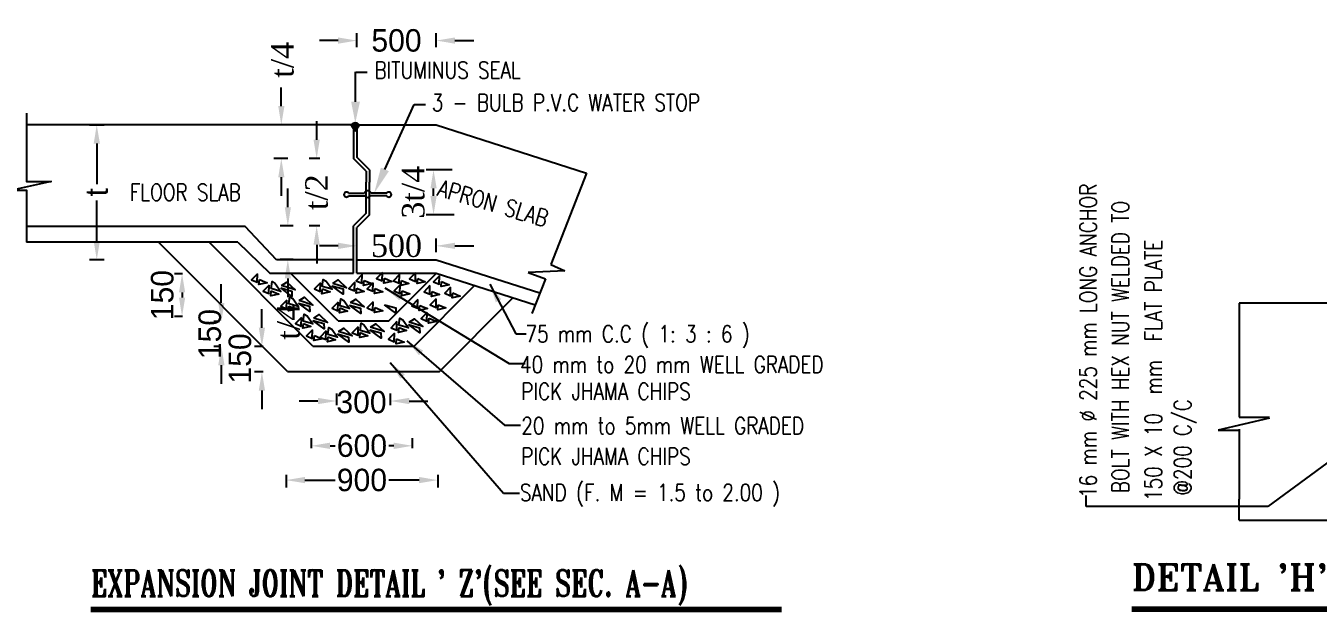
# Model space of a CAD drawing. Extents: x -377620 to 406987, y -326460 to -226264.
# Drawn here: x 292895 to 310136, y -256608 to -248780 of the extents above; entities that cross this region are included whole.
import ezdxf

# ---------------------------------------------------------------- set-up
doc = ezdxf.new("R2010")
doc.units = 0
doc.header["$LTSCALE"] = 300
doc.header["$MEASUREMENT"] = 0
doc.layers.get('0').update_dxf_attribs({"linetype": 'CONTINUOUS'})
doc.layers.get('DEFPOINTS').update_dxf_attribs({"linetype": 'CONTINUOUS'})
doc.layers.add('LINE', color=7, linetype='CONTINUOUS')
doc.styles.add('BIG', font='ROMANT.SHX')
doc.styles.add('ROMANS', font='romans.shx', dxfattribs={"width": 0.8, "height": 100})
doc.dimstyles.new('3', dxfattribs={"dimtxt": 225, "dimasz": 350, "dimexe": 100, "dimexo": 25, "dimgap": 9, "dimtad": 0, "dimdec": 0, "dimzin": 0, "dimdsep": 46, "dimtxsty": 'Standard', "dimcen": 0, "dimclrd": 5, "dimclre": 6, "dimclrt": 256, "dimadec": 0, "dimazin": 0, "dimtfac": 1, "dimtdec": 0, "dimtofl": 0, "dimtmove": 2, "dimatfit": 3, "dimfxl": 1, "dimtolj": 1, "dimtzin": 0, "dimarcsym": 0})

# ---------------------------------------------------------------- blocks, each defined once
blk = doc.blocks.new('*D120')
at = {"layer": 'DEFPOINTS', "color": 0}
for p in [(296367, -254750), (298391, -254750), (298391, -254845)]:
    blk.add_point(p, dxfattribs=at)
at = {"layer": 'LINE', "color": 7, "lineweight": -2}
for p, q in [((296367, -254775), (296367, -254945)), ((298391, -254775), (298391, -254945)), ((296617, -254845), (297020, -254845)), ((298141, -254845), (297738, -254845))]:
    blk.add_line(p, q, dxfattribs=at)
at = {"layer": 'LINE', "color": 7}
for points in [[(296617, -254803), (296617, -254886), (296367, -254845)], [(298141, -254803), (298141, -254886), (298391, -254845)]]:
    blk.add_solid(points, dxfattribs=at)
at = {"layer": 'LINE', "color": 7, "insert": (297379, -254845), "char_height": 300, "attachment_point": 5}
blk.add_mtext('\\A1;900', dxfattribs=at)
blk = doc.blocks.new('*D128')
at = {"layer": 'DEFPOINTS', "color": 0}
for p in [(293717, -250102), (293717, -251902), (293841, -251902)]:
    blk.add_point(p, dxfattribs=at)
at = {"layer": 'LINE', "color": 7, "lineweight": -2}
for p, q in [((293742, -250102), (293941, -250102)), ((293841, -250352), (293841, -250893)), ((293841, -251652), (293841, -251111)), ((293742, -251902), (293941, -251902))]:
    blk.add_line(p, q, dxfattribs=at)
at = {"layer": 'LINE', "color": 7}
for points in [[(293800, -250352), (293883, -250352), (293841, -250102)], [(293800, -251652), (293883, -251652), (293841, -251902)]]:
    blk.add_solid(points, dxfattribs=at)
at = {"layer": 'LINE', "color": 7, "insert": (293841, -251002), "char_height": 300, "attachment_point": 5, "rotation": 90}
blk.add_mtext('\\A1;t', dxfattribs=at)
blk = doc.blocks.new('*D145')
at = {"layer": 'DEFPOINTS', "color": 0}
for p in [(296383, -250102), (296303, -250552), (296415, -250552)]:
    blk.add_point(p, dxfattribs=at)
at = {"layer": 'LINE', "color": 7, "lineweight": -2}
for p, q in [((296303, -249852), (296303, -249602)), ((296358, -250102), (296203, -250102)), ((296390, -250552), (296203, -250552)), ((296303, -250802), (296303, -251052))]:
    blk.add_line(p, q, dxfattribs=at)
at = {"layer": 'LINE', "color": 7}
for points in [[(296262, -249852), (296345, -249852), (296303, -250102)], [(296262, -250802), (296345, -250802), (296303, -250552)]]:
    blk.add_solid(points, dxfattribs=at)
at = {"layer": 'LINE', "color": 7, "insert": (296319, -249234), "char_height": 300, "attachment_point": 5, "rotation": 90}
blk.add_mtext('\\A1;{\\fTimes New Roman|b0|i0|c0|p18;t/4}', dxfattribs=at)
blk = doc.blocks.new('*D146')
at = {"layer": 'DEFPOINTS', "color": 0}
for p in [(296844, -250552), (296775, -251452), (296844, -251452)]:
    blk.add_point(p, dxfattribs=at)
at = {"layer": 'LINE', "color": 7, "lineweight": -2}
for p, q in [((296775, -250302), (296775, -250052)), ((296819, -250552), (296675, -250552)), ((296819, -251452), (296675, -251452)), ((296775, -251702), (296775, -251952))]:
    blk.add_line(p, q, dxfattribs=at)
at = {"layer": 'LINE', "color": 7}
for points in [[(296733, -250302), (296816, -250302), (296775, -250552)], [(296733, -251702), (296816, -251702), (296775, -251452)]]:
    blk.add_solid(points, dxfattribs=at)
at = {"layer": 'LINE', "color": 7, "insert": (296775, -251002), "char_height": 300, "attachment_point": 5, "rotation": 90}
blk.add_mtext('\\A1;{\\fTimes New Roman|b0|i0|c0|p18;t/2}', dxfattribs=at)
blk = doc.blocks.new('KHOA')
for points in [[(2.23, 3.97), (0.46, 2.17), (2.15, 1.43), (2.23, 3.97)], [(2.78, 2.91), (3.06, 4.99), (3.96, 4.47), (5.66, 2.1), (2.78, 2.91)], [(5.88, 3.84), (7.47, 4.84), (9.94, 2.55), (5.88, 3.84)], [(2.84, 2.25), (5.07, 1.3), (2.66, 0.78), (2.84, 2.25)], [(5.63, 3.11), (8.93, 2.17), (8.98, 0.6), (5.63, 3.11)]]:
    blk.add_lwpolyline(points)
blk = doc.blocks.new('*D147')
at = {"layer": 'DEFPOINTS', "color": 0}
for p in [(296087, -253062), (296044, -253399), (296087, -253399)]:
    blk.add_point(p, dxfattribs=at)
at = {"layer": 'LINE', "color": 7, "lineweight": -2}
for p, q in [((296044, -252812), (296044, -252562)), ((296062, -253062), (295944, -253062)), ((296062, -253399), (295944, -253399)), ((296044, -253649), (296044, -253899))]:
    blk.add_line(p, q, dxfattribs=at)
at = {"layer": 'LINE', "color": 7}
for points in [[(296003, -252812), (296086, -252812), (296044, -253062)], [(296003, -253649), (296086, -253649), (296044, -253399)]]:
    blk.add_solid(points, dxfattribs=at)
at = {"layer": 'LINE', "color": 7, "insert": (295753, -253220), "char_height": 300, "attachment_point": 5, "rotation": 90}
blk.add_mtext('\\A1;150', dxfattribs=at)
blk = doc.blocks.new('*D148')
at = {"layer": 'DEFPOINTS', "color": 0}
for p in [(295503, -252729), (295503, -253061), (295503, -253061)]:
    blk.add_point(p, dxfattribs=at)
at = {"layer": 'LINE', "color": 7, "lineweight": -2}
for p, q in [((295503, -252479), (295503, -252229)), ((295478, -252729), (295403, -252729)), ((295478, -253061), (295403, -253061)), ((295503, -253311), (295503, -253561))]:
    blk.add_line(p, q, dxfattribs=at)
at = {"layer": 'LINE', "color": 7}
for points in [[(295462, -252479), (295545, -252479), (295503, -252729)], [(295462, -253311), (295545, -253311), (295503, -253061)]]:
    blk.add_solid(points, dxfattribs=at)
at = {"layer": 'LINE', "color": 7, "insert": (295350, -252895), "char_height": 300, "attachment_point": 5, "rotation": 90}
blk.add_mtext('\\A1;150', dxfattribs=at)
blk = doc.blocks.new('*D149')
at = {"layer": 'DEFPOINTS', "color": 0}
for p in [(295008, -252090), (294979, -252659), (295008, -252659)]:
    blk.add_point(p, dxfattribs=at)
at = {"layer": 'LINE', "color": 7, "lineweight": -2}
for p, q in [((294983, -252090), (294879, -252090)), ((294979, -252340), (294979, -252409)), ((294983, -252659), (294879, -252659))]:
    blk.add_line(p, q, dxfattribs=at)
at = {"layer": 'LINE', "color": 7}
for points in [[(294938, -252340), (295021, -252340), (294979, -252090)], [(294938, -252409), (295021, -252409), (294979, -252659)]]:
    blk.add_solid(points, dxfattribs=at)
at = {"layer": 'LINE', "color": 7, "insert": (294716, -252375), "char_height": 300, "attachment_point": 5, "rotation": 90}
blk.add_mtext('\\A1;150', dxfattribs=at)
blk = doc.blocks.new('*D150')
at = {"layer": 'DEFPOINTS', "color": 0}
for p in [(296485, -251452), (296390, -251902), (296485, -251902)]:
    blk.add_point(p, dxfattribs=at)
at = {"layer": 'LINE', "color": 7, "lineweight": -2}
for p, q in [((296390, -251202), (296390, -250952)), ((296460, -251452), (296290, -251452)), ((296460, -251902), (296290, -251902)), ((296390, -252152), (296390, -252402))]:
    blk.add_line(p, q, dxfattribs=at)
at = {"layer": 'LINE', "color": 7}
for points in [[(296349, -251202), (296432, -251202), (296390, -251452)], [(296349, -252152), (296432, -252152), (296390, -251902)]]:
    blk.add_solid(points, dxfattribs=at)
at = {"layer": 'LINE', "color": 7, "insert": (296400, -252731), "char_height": 300, "attachment_point": 5, "rotation": 90}
blk.add_mtext('\\A1;{\\fTimes New Roman|b0|i0|c0|p18;t/4}', dxfattribs=at)
blk = doc.blocks.new('*D151')
at = {"layer": 'DEFPOINTS', "color": 0}
for p in [(297042, -253868), (297759, -253789), (297759, -253868)]:
    blk.add_point(p, dxfattribs=at)
at = {"layer": 'LINE', "color": 7, "lineweight": -2}
for p, q in [((297042, -253843), (297042, -253689)), ((297759, -253843), (297759, -253689)), ((296792, -253789), (296542, -253789)), ((298009, -253789), (298259, -253789))]:
    blk.add_line(p, q, dxfattribs=at)
at = {"layer": 'LINE', "color": 7}
for points in [[(296792, -253747), (296792, -253831), (297042, -253789)], [(298009, -253747), (298009, -253831), (297759, -253789)]]:
    blk.add_solid(points, dxfattribs=at)
at = {"layer": 'LINE', "color": 7, "insert": (297373, -253804), "char_height": 300, "attachment_point": 5}
blk.add_mtext('\\A1;300', dxfattribs=at)
blk = doc.blocks.new('*D152')
at = {"layer": 'DEFPOINTS', "color": 0}
for p in [(296704, -254445), (298054, -254387), (298054, -254445)]:
    blk.add_point(p, dxfattribs=at)
at = {"layer": 'LINE', "color": 7, "lineweight": -2}
for p, q in [((296704, -254420), (296704, -254287)), ((298054, -254420), (298054, -254287)), ((296954, -254387), (297020, -254387)), ((297804, -254387), (297738, -254387))]:
    blk.add_line(p, q, dxfattribs=at)
at = {"layer": 'LINE', "color": 7}
for points in [[(296954, -254345), (296954, -254429), (296704, -254387)], [(297804, -254345), (297804, -254429), (298054, -254387)]]:
    blk.add_solid(points, dxfattribs=at)
at = {"layer": 'LINE', "color": 7, "insert": (297379, -254387), "char_height": 300, "attachment_point": 5}
blk.add_mtext('\\A1;600', dxfattribs=at)
blk = doc.blocks.new('*D153')
at = {"layer": 'DEFPOINTS', "color": 0}
for p in [(297311, -251829), (298370, -251718), (298370, -251829)]:
    blk.add_point(p, dxfattribs=at)
at = {"layer": 'LINE', "color": 7, "lineweight": -2}
for p, q in [((297311, -251804), (297311, -251618)), ((298370, -251804), (298370, -251618)), ((297061, -251718), (296811, -251718)), ((298620, -251718), (298870, -251718))]:
    blk.add_line(p, q, dxfattribs=at)
at = {"layer": 'LINE', "color": 7}
for points in [[(297061, -251676), (297061, -251759), (297311, -251718)], [(298620, -251676), (298620, -251759), (298370, -251718)]]:
    blk.add_solid(points, dxfattribs=at)
at = {"layer": 'LINE', "color": 7, "insert": (297840, -251718), "char_height": 300, "attachment_point": 5}
blk.add_mtext('\\A1;{\\fTimes New Roman|b0|i0|c0|p18;500}', dxfattribs=at)
blk = doc.blocks.new('*D154')
at = {"layer": 'DEFPOINTS', "color": 0}
for p in [(298334, -250702), (298608, -250702), (298636, -251302)]:
    blk.add_point(p, dxfattribs=at)
at = {"layer": 'LINE', "color": 7, "lineweight": -2}
for p, q in [((298583, -250702), (298234, -250702)), ((298334, -251052), (298334, -250952)), ((298611, -251302), (298234, -251302))]:
    blk.add_line(p, q, dxfattribs=at)
at = {"layer": 'LINE', "color": 7}
for points in [[(298293, -250952), (298376, -250952), (298334, -250702)], [(298293, -251052), (298376, -251052), (298334, -251302)]]:
    blk.add_solid(points, dxfattribs=at)
at = {"layer": 'LINE', "color": 7, "insert": (298064, -251002), "char_height": 300, "attachment_point": 5, "rotation": 90}
blk.add_mtext('\\A1;{\\fTimes New Roman|b0|i0|c0|p18;3t/4}', dxfattribs=at)
blk = doc.blocks.new('*D156')
at = {"layer": 'DEFPOINTS', "color": 0}
for p in [(297311, -249089), (298370, -248977), (298370, -249089)]:
    blk.add_point(p, dxfattribs=at)
at = {"layer": 'LINE', "color": 7, "lineweight": -2}
for p, q in [((297311, -249064), (297311, -248877)), ((298370, -249064), (298370, -248877)), ((297061, -248977), (296811, -248977)), ((298620, -248977), (298870, -248977))]:
    blk.add_line(p, q, dxfattribs=at)
at = {"layer": 'LINE', "color": 7}
for points in [[(297061, -248936), (297061, -249019), (297311, -248977)], [(298620, -248936), (298620, -249019), (298370, -248977)]]:
    blk.add_solid(points, dxfattribs=at)
at = {"layer": 'LINE', "color": 7, "insert": (297840, -248977), "char_height": 300, "attachment_point": 5}
blk.add_mtext('\\A1;500', dxfattribs=at)

msp = doc.modelspace()

# ---------------------------------------------------------------- hatches: boundary and pattern name
at = {"layer": 'LINE'}
msp.add_hatch(color=7, dxfattribs=at).paths.add_polyline_path([(297346.5045, -250102.1874, 0.4433171492), (297233.4991, -250102.1874), (297288.6622, -250187.4311)])

# ---------------------------------------------------------------- linework, layer by layer
at = {"layer": 'LINE', "color": 7}
for p, q in [((297293.5688, -249794.341), (297293.5688, -249396.2267)), ((297295.9087, -249397.5577), (297448.6839, -249397.5577)), ((297685.1355, -250696.8039), (298075.9285, -249830.4964)), ((298075.9285, -249830.4964), (298228.7037, -249830.4964)), ((297233.4991, -250102.1874), (292905.5839, -250102.1874)), ((297288.6622, -250187.4311), (297233.4991, -250102.1874)), ((297233.4991, -250102.1874), (297288.6622, -250187.4311)), ((297266.1622, -250152.6618), (297266.1622, -250406.605)), ((297288.6622, -250187.4311), (297346.5045, -250102.1874)), ((297311.1622, -250154.2722), (297311.1622, -250404.0012)), ((297346.5045, -250102.1874), (297777.0669, -250102.1874)), ((297346.5045, -250102.1874), (298370.1591, -250102.1874)), ((298370.1591, -250102.1874), (300376.1348, -250746.4979)), ((297266.1622, -250406.605), (297266.1622, -250552.1874)), ((297311.1622, -250404.0012), (297311.1622, -250533.5478)), ((297434.9122, -250720.9374), (297266.1622, -250552.1874)), ((297479.9122, -250702.2978), (297311.1622, -250533.5478)), ((297434.9122, -250720.9374), (297434.9122, -250867.1874)), ((297479.9122, -250702.2978), (297479.9122, -250867.1874)), ((300376.1348, -250746.4979), (299900.38, -251964.7555)), ((297200.3134, -251015.0478), (297411.693, -251015.0478)), ((297434.9122, -251283.4374), (297434.9122, -250867.1874)), ((297479.9122, -251302.0771), (297479.9122, -250867.1874)), ((297710.2148, -251015.0478), (297498.8352, -251015.0478)), ((297200.3134, -251051.0478), (297417.6817, -251051.0478)), ((297710.2148, -251051.0478), (297492.8465, -251051.0478)), ((297434.9122, -251283.4374), (297266.1622, -251452.1874)), ((297479.9122, -251302.0771), (297311.1622, -251470.8271)), ((295820.4808, -251460.3841), (292905.5839, -251460.3841)), ((296241.0047, -251902.1874), (295820.4808, -251460.3841)), ((297266.1622, -252082.1874), (297266.1622, -251452.1874)), ((297311.1622, -252083.6479), (297311.1622, -251470.8271)), ((295724.6382, -251670.2888), (292905.5839, -251670.2888)), ((296387.4637, -253393.3069), (294664.4456, -251670.2888)), ((296724.9637, -253055.8069), (295339.4456, -251670.2888)), ((295724.6382, -251670.2888), (296148.8375, -252082.1874)), ((297266.1622, -251902.1874), (296241.0047, -251902.1874)), ((297311.1622, -251902.393), (298370.1591, -251902.393)), ((298370.1591, -251902.393), (299751.4711, -252346.0642)), ((300085.5298, -252052.9228), (299594.5335, -252073.9201)), ((299900.38, -251964.7555), (300085.5298, -252052.9228)), ((296148.8375, -252082.1874), (297266.1622, -252082.1874)), ((297062.4637, -252718.3069), (296426.3442, -252082.1874)), ((297311.1622, -252083.6479), (298370.1591, -252083.6479)), ((297737.4637, -252718.3069), (298371.6453, -252084.1253)), ((298370.1591, -252083.6479), (299688.5764, -252507.1177)), ((299594.5335, -252073.9201), (299825.6481, -252156.1203)), ((299825.6481, -252156.1203), (299644.5974, -252619.7341)), ((298074.9637, -253055.8069), (298882.5462, -252248.2244)), ((298412.4637, -253393.3069), (299393.4471, -252412.3235)), ((309083.1747, -252483.9163), (309083.1747, -254004.9163)), ((310392.1747, -252483.9163), (309083.1747, -252483.9163)), ((297062.4637, -252718.3069), (297737.4637, -252718.3069)), ((296724.9637, -253055.8069), (298074.9637, -253055.8069)), ((296387.4637, -253393.3069), (298412.4637, -253393.3069)), ((299342.2704, -253286.4752), (299558.5475, -253286.4752)), ((299279.4523, -254109.2118), (299495.7295, -254109.2118)), ((309488.1747, -254017.2434), (308800.1747, -254179.2434)), ((309083.1747, -254004.9163), (309488.1747, -254004.9163)), ((308800.1747, -254179.2434), (309083.1747, -254179.2434)), ((309083.1747, -254166.9163), (309083.1747, -254409.9163)), ((310799.5183, -254215.3119), (309462.9648, -255198.3712)), ((309083.1747, -254409.9163), (309083.1747, -255100.9163)), ((299265.417, -255019.9079), (299481.6939, -255019.9079)), ((307041.9902, -255198.3712), (307041.9902, -255050.6909)), ((309083.1747, -255380.9163), (309083.1747, -255100.9163)), ((309462.9648, -255198.3712), (307041.9902, -255198.3712)), ((309083.1747, -255380.9163), (311432.1747, -255380.9163))]:
    msp.add_line(p, q, dxfattribs=at)
for points in [[(292905.5839, -249948.5836), (292905.5839, -250860.331), (293232.2839, -250860.331), (292713.4339, -250975.531), (292905.5839, -250975.531), (292905.5839, -251670.2888)], [(295985.3014, -252090.1016), (295905.8336, -252171.3891), (295981.9882, -252204.5242), (295985.3014, -252090.1016)], [(296013.0419, -252167.6773), (296113.2555, -252210.4639), (296004.9053, -252234.0996), (296013.0419, -252167.6773)], [(297282.406, -252204.6626), (297202.9382, -252285.9501), (297279.0928, -252319.0851), (297282.406, -252204.6626)], [(297380.8511, -252101.4704), (297301.3833, -252182.7579), (297377.5379, -252215.8929), (297380.8511, -252101.4704)], [(297408.5916, -252179.046), (297508.8052, -252221.8326), (297400.455, -252245.4684), (297408.5916, -252179.046)], [(297528.5199, -252209.5765), (297449.0521, -252290.8641), (297525.2067, -252323.9991), (297528.5199, -252209.5765)], [(297651.5772, -252071.9866), (297572.1094, -252153.2741), (297648.264, -252186.4091), (297651.5772, -252071.9866)], [(297679.3177, -252149.5623), (297779.5313, -252192.3488), (297671.1811, -252215.9846), (297679.3177, -252149.5623)], [(297878.002, -252101.4704), (297798.5343, -252182.7579), (297874.6889, -252215.8929), (297878.002, -252101.4704)], [(297905.7426, -252179.046), (298005.9561, -252221.8326), (297897.6059, -252245.4684), (297905.7426, -252179.046)], [(298094.5827, -252076.9005), (298015.115, -252158.1881), (298091.2696, -252191.3231), (298094.5827, -252076.9005)], [(298122.3233, -252154.4762), (298222.5369, -252197.2628), (298114.1867, -252220.8986), (298122.3233, -252154.4762)], [(298414.5317, -252116.2119), (298335.064, -252197.4994), (298411.2186, -252230.6344), (298414.5317, -252116.2119)], [(298442.2723, -252193.7876), (298542.4859, -252236.5741), (298434.1357, -252260.2099), (298442.2723, -252193.7876)], [(297310.1465, -252282.2382), (297410.3601, -252325.0248), (297302.0099, -252348.6606), (297310.1465, -252282.2382)], [(297556.2604, -252287.1522), (297656.474, -252329.9388), (297548.1238, -252353.5746), (297556.2604, -252287.1522)], [(297887.8469, -252239.06), (297808.3792, -252320.3475), (297884.5337, -252353.4825), (297887.8469, -252239.06)], [(297915.5874, -252316.6357), (298015.801, -252359.4222), (297907.4508, -252383.058), (297915.5874, -252316.6357)], [(298286.552, -252248.8879), (298207.0843, -252330.1754), (298283.2388, -252363.3104), (298286.552, -252248.8879)], [(298314.2925, -252326.4636), (298414.5061, -252369.2501), (298306.1559, -252392.8859), (298314.2925, -252326.4636)], [(298562.1998, -252268.5434), (298482.732, -252349.8309), (298558.8866, -252382.966), (298562.1998, -252268.5434)], [(298589.9403, -252346.1191), (298690.1539, -252388.9057), (298581.8037, -252412.5414), (298589.9403, -252346.1191)], [(297528.5199, -252465.1003), (297449.0521, -252546.3878), (297525.2067, -252579.5228), (297528.5199, -252465.1003)], [(297556.2604, -252542.676), (297656.474, -252585.4625), (297548.1238, -252609.0983), (297556.2604, -252542.676)], [(297681.6108, -252504.0208), (297830.2288, -252546.4941), (297832.4946, -252617.0383), (297681.6108, -252504.0208)], [(298124.1166, -252435.6168), (298044.6489, -252516.9044), (298120.8035, -252550.0394), (298124.1166, -252435.6168)], [(298151.8572, -252513.1925), (298252.0708, -252555.9791), (298143.7206, -252579.6148), (298151.8572, -252513.1925)], [(298370.2313, -252425.7889), (298290.7635, -252507.0764), (298366.9181, -252540.2114), (298370.2313, -252425.7889)], [(298397.9718, -252503.3646), (298498.1854, -252546.1511), (298389.8352, -252569.7869), (298397.9718, -252503.3646)], [(298247.1739, -252607.6039), (298167.7062, -252688.8914), (298243.8608, -252722.0264), (298247.1739, -252607.6039)], [(298274.9145, -252685.1795), (298375.1281, -252727.9661), (298266.7779, -252751.6019), (298274.9145, -252685.1795)], [(296718.9767, -252838.5887), (296639.509, -252919.8762), (296715.6636, -252953.0112), (296718.9767, -252838.5887)], [(296746.7173, -252916.1644), (296846.9309, -252958.9509), (296738.5807, -252982.5867), (296746.7173, -252916.1644)], [(297814.0125, -252882.7835), (297734.5448, -252964.071), (297810.6993, -252997.206), (297814.0125, -252882.7835)], [(297841.753, -252960.3591), (297941.9666, -253003.1457), (297833.6164, -253026.7815), (297841.753, -252960.3591)]]:
    msp.add_lwpolyline(points, dxfattribs=at)
at = {"layer": 'LINE', "color": 7, "const_width": 75}
for points in [[(293761.4475, -256570.288), (302977.1571, -256570.288)], [(307646.7729, -256565.9792), (315092.7018, -256565.9792)]]:
    msp.add_lwpolyline(points, dxfattribs=at)
at = {"layer": 'LINE', "color": 7}
for centre, radius, start, end in [((297290.0018, -250153.3903), 76.2514, 42.18293789, 137.81706211), ((297171.7641, -251033.0478), 33.75, 32.23095264, 327.76904736), ((297455.2641, -251026.2978), 45, 14.47751219, 165.52248781), ((297738.7641, -251033.0478), 33.75, 212.23095264, 147.76904736), ((297455.2641, -251026.2978), 45, 213.36701297, 326.63298703)]:
    msp.add_arc(centre, radius, start, end, dxfattribs=at)
for points in [[(297351.9021, -249794.341), (297235.2354, -249794.341), (297290.0018, -250077.1388)], [(297738.309, -250720.7906), (297631.962, -250672.8173), (297541.2155, -251015.8448)]]:
    msp.add_solid(points, dxfattribs=at)

# ---------------------------------------------------------------- block references
at = {"layer": 'LINE', "color": 7, "xscale": 45, "yscale": 45, "zscale": 45}
for p in [(296041.5372, -252419.5496), (296725.1957, -252391.1096), (296277.7261, -252622.0071), (296959.8851, -252648.2181), (296470.7159, -252853.661), (297745.8915, -252907.5188), (296799.6383, -253032.2521), (297229.5384, -252976.5162)]:
    msp.add_blockref('KHOA', p, dxfattribs=at)

# ---------------------------------------------------------------- texts
at = {"layer": 'LINE', "color": 7}
for s, height, style, width, p in [('BITUMINUS SEAL', 225, 'ROMANS', 0.8, (297546.5323, -249485.0154)), ('3 - BULB P.V.C WATER STOP', 225, 'ROMANS', 0.8, (298310.4378, -249917.4695)), ('FLOOR SLAB', 225, 'ROMANS', 0.8, (294282.5064, -251115.6005)), ('75 mm C.C ( 1: 3 : 6 )', 225, 'ROMANS', 0.8, (299561.1623, -253005.3601)), ('40 mm to 20 mm WELL GRADED ', 225, 'ROMANS', 0.8, (299488.0108, -253414.7848)), ('PICK JHAMA CHIPS', 225, 'ROMANS', 0.8, (299505.0813, -253772.657)), ('20 mm to 5mm WELL GRADED ', 225, 'ROMANS', 0.8, (299505.493, -254231.1448)), ('PICK JHAMA CHIPS', 225, 'ROMANS', 0.8, (299505.493, -254640.1412)), ('SAND (F. M = 1.5 to 2.00 )', 225, 'ROMANS', 0.8, (299486.8868, -255123.2669)), ("EXPANSION JOINT DETAIL ' Z'(SEE SEC. A-A)", 350, 'BIG', 0.7, (293762.156, -256395.9096))]:
    msp.add_text(s, height=height, dxfattribs=dict(at, style=style, width=width)).set_placement(p)
at = {"layer": 'LINE', "color": 7, "style": 'ROMANS', "width": 0.8}
for s, rotation, p in [('APRON SLAB', 343.76572296, (298371.9776, -251045.0989)), ('16 mm %%c 225 mm LONG ANCHOR', 90, (307179.6603, -255082.9653)), ('BOLT WITH HEX NUT WELDED TO', 90, (307610.072, -255019.1079)), (' 150 X 10  mm  FLAT PLATE', 90, (308050.5126, -255246.7334)), ('@200 C/C', 90, (308439.7046, -255051.9448))]:
    msp.add_text(s, height=225, rotation=rotation, dxfattribs=at).set_placement(p)
at = {"layer": 'LINE', "color": 7, "style": 'BIG'}
msp.add_text("DETAIL 'H'(SEE SEC. A-A)", height=350, dxfattribs=at).set_placement((307646.7729, -256314.973))

# ---------------------------------------------------------------- dimensions: what is measured, and where the dimension line sits
at = {"layer": 'LINE', "color": 7}
for base, p1, p2, text, picture, middle in [((298370.1591, -248977.3573), (297310.5913, -249088.5597), (298370.1591, -249088.6643), '500', '*D156', (297840.3752, -248977.3573)), ((298391.3701, -254844.5215), (296366.7969, -254749.6184), (298391.3701, -254749.7952), '900', '*D120', (297379.0835, -254844.5215))]:
    dim = msp.add_linear_dim(base=base, p1=p1, p2=p2, text=text, dimstyle='3', override={"dimtxt": 300, "dimasz": 250, "dimclrd": 7, "dimclre": 7, "dimclrt": 7}, dxfattribs=at)
    dim.commit()
    dim.dimension.update_dxf_attribs({"geometry": picture, "text_midpoint": middle})
for base, p1, p2, text, picture, middle in [((296303.1706, -250552.1874), (296382.5552, -250102.1874), (296415.2183, -250552.1874), '{\\fTimes New Roman|b0|i0|c0|p18;t/4}', '*D145', (296319, -249234)), ((296774.583, -251452.1874), (296844.1063, -250552.1874), (296844.1063, -251452.1874), '{\\fTimes New Roman|b0|i0|c0|p18;t/2}', '*D146', (296774.583, -251002.1874)), ((296390.4664, -251902.1874), (296484.9897, -251452.1874), (296484.9897, -251902.1874), '{\\fTimes New Roman|b0|i0|c0|p18;t/4}', '*D150', (296400.0784, -252730.9216)), ((295503.2834, -253060.5083), (295503.2834, -252728.5567), (295503.2834, -253060.5083), '150', '*D148', (295349.8425, -252894.5325)), ((296044.4629, -253399.2721), (296087.1476, -253061.7721), (296087.1476, -253399.2721), '150', '*D147', (295752.7843, -253219.675))]:
    dim = msp.add_linear_dim(base=base, p1=p1, p2=p2, angle=90, text=text, dimstyle='3', override={"dimtxt": 300, "dimasz": 250, "dimclrd": 7, "dimclre": 7, "dimclrt": 7}, dxfattribs=at)
    dim.commit()
    dim.dimension.update_dxf_attribs({"geometry": picture, "text_midpoint": middle, "dimtype": 160})
for base, p1, p2, text, picture, middle in [((293841.356, -251902.1874), (293717.2799, -250102.1874), (293717.2799, -251902.1874), 't', '*D128', (293841.356, -251002.1874)), ((298334.2199, -250702.2978), (298635.56, -251302.0771), (298607.864, -250702.2978), '{\\fTimes New Roman|b0|i0|c0|p18;3t/4}', '*D154', (298063.9067, -251002.1874)), ((294979.2009, -252659.1668), (295007.6868, -252090.3681), (295007.6868, -252659.1668), '150', '*D149', (294715.7009, -252374.7675))]:
    dim = msp.add_linear_dim(base=base, p1=p1, p2=p2, angle=90, text=text, dimstyle='3', override={"dimtxt": 300, "dimasz": 250, "dimclrd": 7, "dimclre": 7, "dimclrt": 7}, dxfattribs=at)
    dim.commit()
    dim.dimension.update_dxf_attribs({"geometry": picture, "text_midpoint": middle})
for base, p1, p2, text, picture, middle in [((298370.1591, -251717.6624), (297310.5913, -251828.8648), (298370.1591, -251828.9695), '{\\fTimes New Roman|b0|i0|c0|p18;500}', '*D153', (297840.3752, -251717.6624)), ((297759.1138, -253788.8678), (297041.8701, -253868.1466), (297759.1138, -253868.3341), '300', '*D151', (297372.6777, -253804)), ((298053.8701, -254386.9926), (296704.1201, -254444.7375), (298053.8701, -254444.55), '600', '*D152', (297378.9951, -254386.9926))]:
    dim = msp.add_linear_dim(base=base, p1=p1, p2=p2, text=text, dimstyle='3', override={"dimtxt": 300, "dimasz": 250, "dimclrd": 7, "dimclre": 7, "dimclrt": 7}, dxfattribs=at)
    dim.commit()
    dim.dimension.update_dxf_attribs({"geometry": picture, "text_midpoint": middle, "dimtype": 160})

# ---------------------------------------------------------------- leaders
for points in [[(299084.5831, -252230.1275), (299433.1846, -252891.1075), (299568.867, -252890.7742)], [(297685.9156, -252279.7853), (299342.2704, -253286.4752)], [(297978.0433, -252983.7399), (299279.4523, -254109.2118)], [(297757.13, -253274.2527), (299265.417, -255019.9079)]]:
    msp.add_leader(points, dimstyle='3', override={"dimtxt": 300, "dimasz": 250, "dimclrd": 7, "dimclre": 7, "dimclrt": 7}, dxfattribs=at)

doc.saveas('drawing.dxf')
